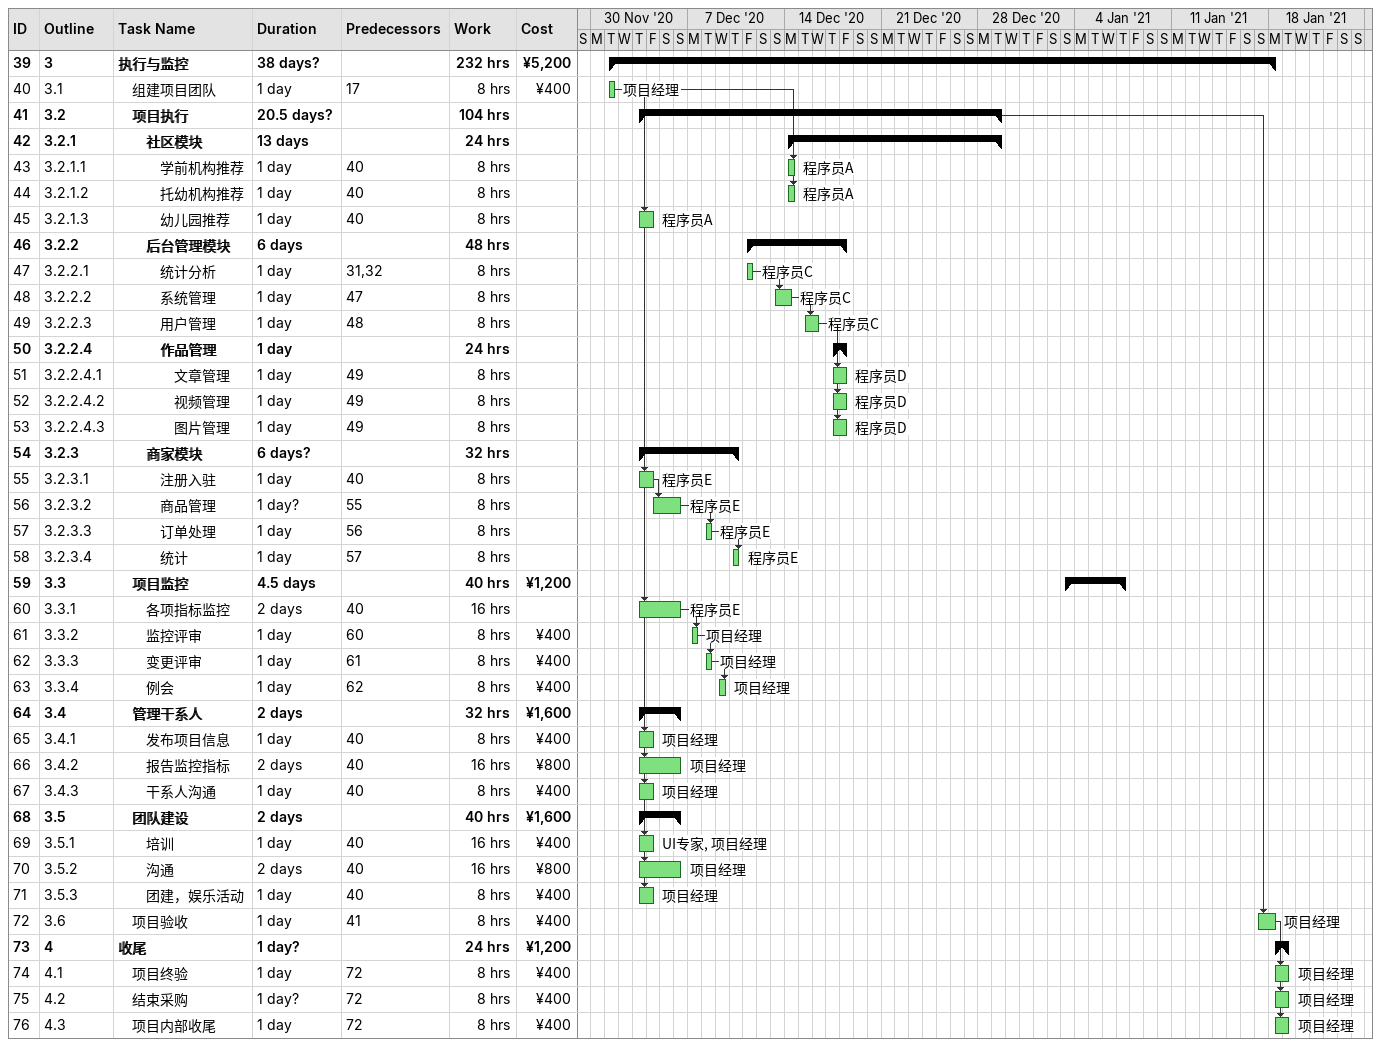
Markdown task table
| ID | WBS | Task | Duration | Start | Finish | Predecessors | Resources | Work (h) | Cost (¥) |
|---|---|---|---|---|---|---|---|---|---|
| 39 | 3 | **执行与监控** | 38d? | 2020-12-01 | 2021-01-18 |  |  | 232 | 5200 |
| 40 | 3.1 | 组建项目团队 | 1d | 2020-12-01 | 2020-12-01 | 17 | 项目经理 | 8 | 400 |
| 41 | 3.2 | **项目执行** | 20.5d? | 2020-12-03 | 2020-12-29 |  |  | 104 |  |
| 42 | 3.2.1 | **社区模块** | 13d | 2020-12-14 | 2020-12-29 |  |  | 24 |  |
| 43 | 3.2.1.1 | 学前机构推荐 | 1d | 2020-12-14 | 2020-12-14 | 40 | 程序员A | 8 |  |
| 44 | 3.2.1.2 | 托幼机构推荐 | 1d | 2020-12-14 | 2020-12-14 | 40 | 程序员A | 8 |  |
| 45 | 3.2.1.3 | 幼儿园推荐 | 1d | 2020-12-03 | 2020-12-04 | 40 | 程序员A | 8 |  |
| 46 | 3.2.2 | **后台管理模块** | 6d | 2020-12-11 | 2020-12-18 |  |  | 48 |  |
| 47 | 3.2.2.1 | 统计分析 | 1d | 2020-12-11 | 2020-12-11 | 31, 32 | 程序员C | 8 |  |
| 48 | 3.2.2.2 | 系统管理 | 1d | 2020-12-13 | 2020-12-14 | 47 | 程序员C | 8 |  |
| 49 | 3.2.2.3 | 用户管理 | 1d | 2020-12-15 | 2020-12-16 | 48 | 程序员C | 8 |  |
| 50 | 3.2.2.4 | **作品管理** | 1d | 2020-12-17 | 2020-12-18 |  |  | 24 |  |
| 51 | 3.2.2.4.1 | 文章管理 | 1d | 2020-12-17 | 2020-12-18 | 49 | 程序员D | 8 |  |
| 52 | 3.2.2.4.2 | 视频管理 | 1d | 2020-12-17 | 2020-12-18 | 49 | 程序员D | 8 |  |
| 53 | 3.2.2.4.3 | 图片管理 | 1d | 2020-12-17 | 2020-12-18 | 49 | 程序员D | 8 |  |
| 54 | 3.2.3 | **商家模块** | 6d? | 2020-12-03 | 2020-12-10 |  |  | 32 |  |
| 55 | 3.2.3.1 | 注册入驻 | 1d | 2020-12-03 | 2020-12-04 | 40 | 程序员E | 8 |  |
| 56 | 3.2.3.2 | 商品管理 | 1d? | 2020-12-04 | 2020-12-06 | 55 | 程序员E | 8 |  |
| 57 | 3.2.3.3 | 订单处理 | 1d | 2020-12-08 | 2020-12-08 | 56 | 程序员E | 8 |  |
| 58 | 3.2.3.4 | 统计 | 1d | 2020-12-10 | 2020-12-10 | 57 | 程序员E | 8 |  |
| 59 | 3.3 | **项目监控** | 4.5d | 2021-01-03 | 2021-01-07 |  |  | 40 | 1200 |
| 60 | 3.3.1 | 各项指标监控 | 2d | 2020-12-03 | 2020-12-06 | 40 | 程序员E | 16 |  |
| 61 | 3.3.2 | 监控评审 | 1d | 2020-12-07 | 2020-12-07 | 60 | 项目经理 | 8 | 400 |
| 62 | 3.3.3 | 变更评审 | 1d | 2020-12-08 | 2020-12-08 | 61 | 项目经理 | 8 | 400 |
| 63 | 3.3.4 | 例会 | 1d | 2020-12-09 | 2020-12-09 | 62 | 项目经理 | 8 | 400 |
| 64 | 3.4 | **管理干系人** | 2d | 2020-12-03 | 2020-12-06 |  |  | 32 | 1600 |
| 65 | 3.4.1 | 发布项目信息 | 1d | 2020-12-03 | 2020-12-04 | 40 | 项目经理 | 8 | 400 |
| 66 | 3.4.2 | 报告监控指标 | 2d | 2020-12-03 | 2020-12-06 | 40 | 项目经理 | 16 | 800 |
| 67 | 3.4.3 | 干系人沟通 | 1d | 2020-12-03 | 2020-12-04 | 40 | 项目经理 | 8 | 400 |
| 68 | 3.5 | **团队建设** | 2d | 2020-12-03 | 2020-12-06 |  |  | 40 | 1600 |
| 69 | 3.5.1 | 培训 | 1d | 2020-12-03 | 2020-12-04 | 40 | UI专家, 项目经理 | 16 | 400 |
| 70 | 3.5.2 | 沟通 | 2d | 2020-12-03 | 2020-12-06 | 40 | 项目经理 | 16 | 800 |
| 71 | 3.5.3 | 团建，娱乐活动 | 1d | 2020-12-03 | 2020-12-04 | 40 | 项目经理 | 8 | 400 |
| 72 | 3.6 | 项目验收 | 1d | 2021-01-17 | 2021-01-18 | 41 | 项目经理 | 8 | 400 |
| 73 | 4 | **收尾** | 1d? | 2021-01-18 | 2021-01-19 |  |  | 24 | 1200 |
| 74 | 4.1 | 项目终验 | 1d | 2021-01-18 | 2021-01-19 | 72 | 项目经理 | 8 | 400 |
| 75 | 4.2 | 结束采购 | 1d? | 2021-01-18 | 2021-01-19 | 72 | 项目经理 | 8 | 400 |
| 76 | 4.3 | 项目内部收尾 | 1d | 2021-01-18 | 2021-01-19 | 72 | 项目经理 | 8 | 400 |
